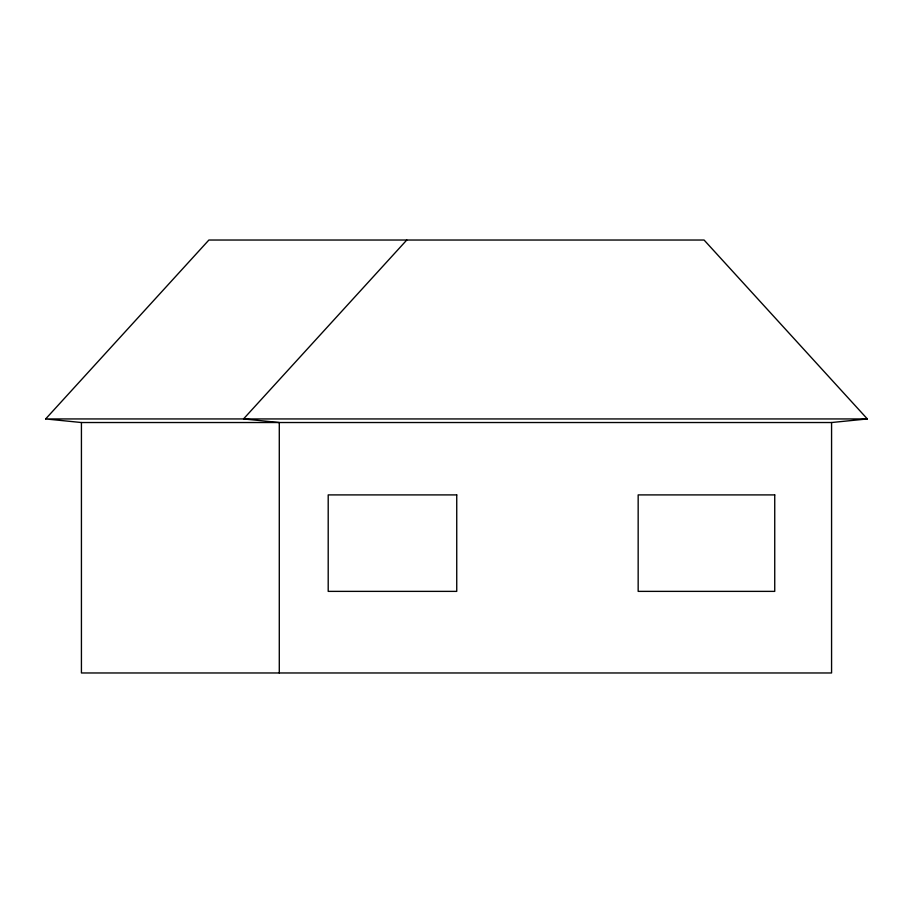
<?xml version="1.0" encoding="UTF-8"?>
<svg xmlns="http://www.w3.org/2000/svg" width="913" height="913" viewBox="0 0 913 913"><rect width="100%" height="100%" fill="white"/><g stroke="black" fill="none" stroke-linecap="round" stroke-linejoin="round"><path stroke-width="1.37" d="M45.65 418.941L208.894 240.028L704.071 240.028L867.35 418.941L831.572 422.525L81.428 422.525L45.65 418.941L867.35 418.941M406.787 240.028L243.509 418.941L279.287 422.525L279.287 672.972M831.572 422.525L831.572 672.972L81.428 672.972L81.428 422.525M456.74 494.903L328.201 494.903L328.201 591.373L456.74 591.373L456.74 494.903M774.738 494.903L638.164 494.903L638.164 591.373L774.738 591.373L774.738 494.903"/></g></svg>
